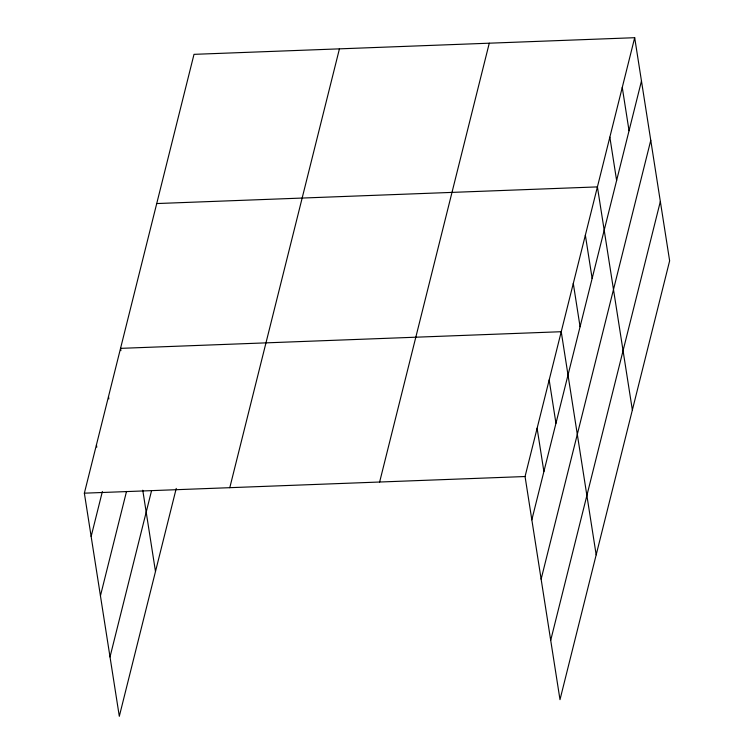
<?xml version="1.0" encoding="UTF-8"?>
<svg xmlns="http://www.w3.org/2000/svg" width="754" height="754" viewBox="0 0 754 754"><rect width="100%" height="100%" fill="white"/><g stroke="black" fill="none" stroke-linecap="round" stroke-linejoin="round"><path stroke-width="1.13" d="M176.248 488.413L119.311 716.3L84.363 493.173L194.004 54.345L634.689 37.7L669.637 260.827L559.996 699.655L525.057 476.528L634.689 37.7M91.149 536.462L102.365 491.561M100.442 595.811L126.521 491.41M110.009 656.951L151.526 490.816M229.791 487.678L339.432 48.85M379.63 482.023L489.271 43.195M531.834 519.817L641.475 80.989M541.127 579.166L650.768 140.338M550.703 640.306L660.344 201.478M156.728 203.552L597.413 186.898L632.361 410.025M84.363 493.173L525.057 476.528M622.267 87.436L629.043 130.725M609.845 137.171L616.621 180.46M585.358 235.173L592.135 278.462M573.294 283.438L580.071 326.736M596.178 554.84L561.23 331.713L120.546 348.357L120.904 350.638M549.176 379.988L555.952 423.277M537.112 428.253L543.888 471.542M142.76 490.223L155.484 571.485M108.491 396.632L108.84 398.913M96.427 444.907L96.785 447.179"/></g></svg>
